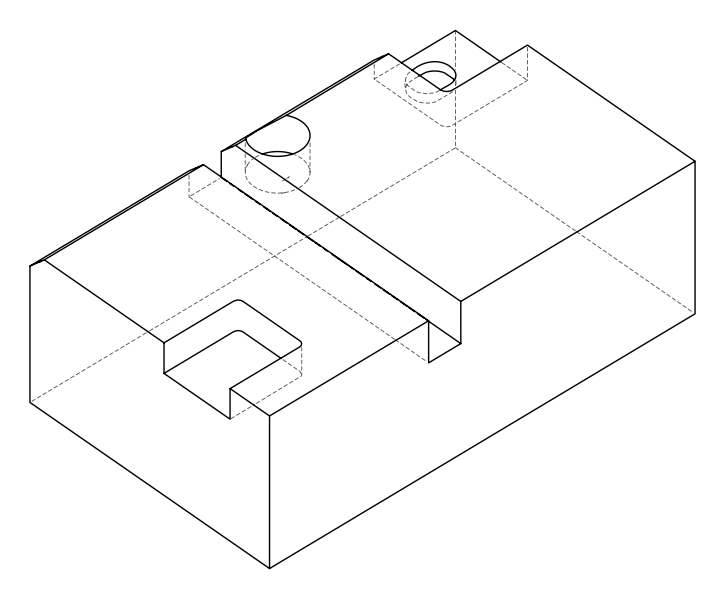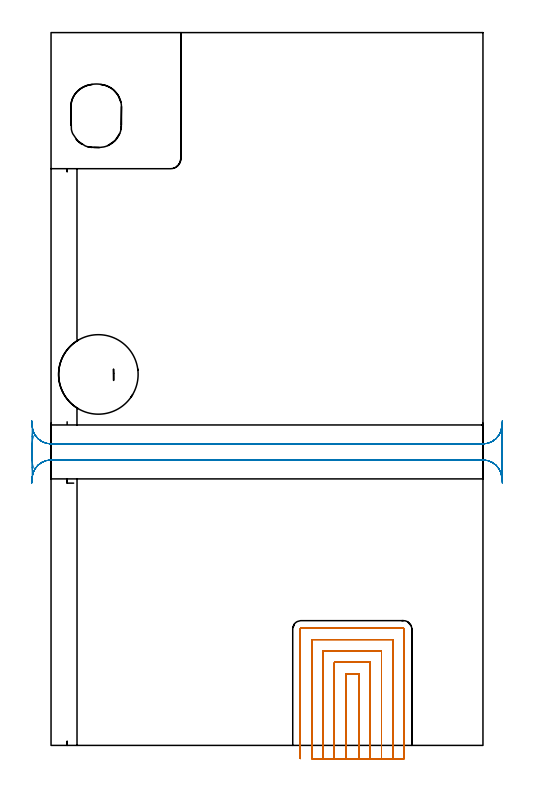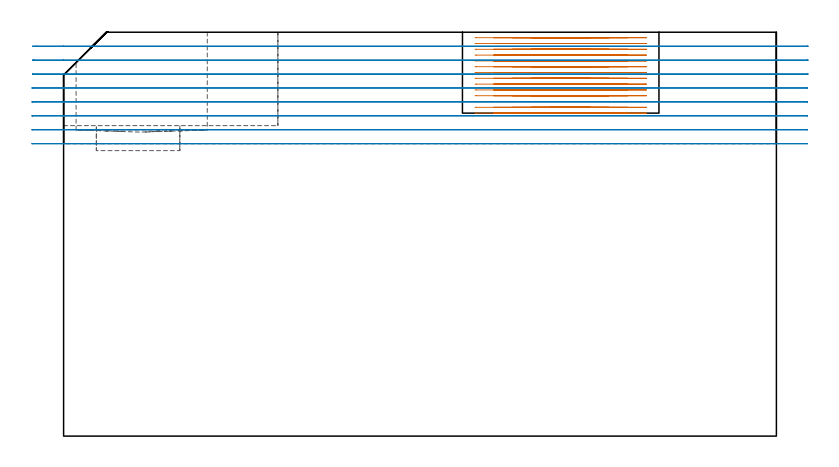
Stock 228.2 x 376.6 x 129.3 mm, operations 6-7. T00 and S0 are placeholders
(PLAN: 7 operations, 5 tool changes, 72.2 min)
(1 INDEXABLE_INSERT_DRILL_BLIND_HOLE_FROM_SOLID | STEP1POCKET | NXT0302_036 | 0.14 min | 43632 mm3)
(2 AREA_MILL | FG_CHAMFER_SURFACE | UGT0205_001 | 5.92 min | 13864 mm3)
(3 AREA_MILL_1 | FG_CHAMFER_SURFACE_1 | UGT0205_001 | 5.31 min | 13056 mm3)
(4 MILL_CORNER_NOTCH_RECTANGULAR | CORNER_NOTCH_RECTANGULAR | NXT0201_013 | Follow Part, ap 2.5, ae 75% | 23.49 min | 146647 mm3)
(5 MILL_RECTANGULAR_POCKET | POCKET_RECTANGULAR_STRAIGHT | UGT0201_094 | Follow Part, ap 5, ae 75% | 0.4 min | 6114 mm3)
(6 MILL_SLOT | SLOT_PARTIAL_RECTANGULAR | NXT0201_009 | Follow Part, ap 2, ae 75% | 28.06 min | 107180 mm3)
(7 MILL_RECTANGULAR_SLOT | SLOT_RECTANGULAR | UGT0201_094 | Follow Part, ap 5, ae 75% | 8.89 min | 230872 mm3)
(TOOL NXT0302_036 | Index. Insert Drill 42mm [880-D4200L50-05] | D42 PA176 FL210 Z2)
(TOOL UGT0205_001 | Chamfer Mill 20 x 3 x 45 deg. | D20 FL50 Z2)
(TOOL NXT0201_013 | ENDMILL 10mm | D10 FL30 Z4)
(TOOL UGT0201_094 | End mill 20 mm | D20 FL38 Z4)
(TOOL NXT0201_009 | ENDMILL 8mm [2P460-0800-NA 1630] | D8 FL26 Z6)
(OP 6 MILL_SLOT)
G17 G21 G94 G90
T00 M6
G54
G17 G0 G90 X162.6 Y-7. S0 M3
G43 Z139.408 H1
Z127.55
G94 G1 Y-4. F250.
Y37.9 F500.
X155.7
Y-4.
Y-7. F250.
X168.6
Y-4.
Y43.9 F500.
X149.7
Y-4.
Y-7. F250.
X174.6
Y-4.
Y49.9 F500.
X143.7
Y-4.
Y-7. F250.
X180.6
Y-4.
Y55.9 F500.
X137.7
Y-4.
Y-7. F250.
X186.6
Y-4.
Y61.5 F500.
G3 X186.2 Y61.9 R0.4
G1 X132.1
G3 X131.7 Y61.5 R0.4
G1 Y-4.
Y-7. F250.
G0 X162.6 Z125.693
G1 Y-4.
Y37.9 F500.
X155.7
Y-4.
Y-7. F250.
X168.6
Y-4.
Y43.9 F500.
X149.7
Y-4.
Y-7. F250.
X174.6
Y-4.
Y49.9 F500.
X143.7
Y-4.
Y-7. F250.
X180.6
Y-4.
Y55.9 F500.
X137.7
Y-4.
Y-7. F250.
X186.6
Y-4.
Y61.5 F500.
G3 X186.2 Y61.9 R0.4
G1 X132.1
G3 X131.7 Y61.5 R0.4
G1 Y-4.
Y-7. F250.
G0 X162.6 Z123.835
G1 Y-4.
Y37.9 F500.
X155.7
Y-4.
Y-7. F250.
X168.6
Y-4.
Y43.9 F500.
X149.7
Y-4.
Y-7. F250.
X174.6
Y-4.
Y49.9 F500.
X143.7
Y-4.
Y-7. F250.
X180.6
Y-4.
Y55.9 F500.
X137.7
Y-4.
Y-7. F250.
X186.6
Y-4.
Y61.5 F500.
G3 X186.2 Y61.9 R0.4
G1 X132.1
G3 X131.7 Y61.5 R0.4
G1 Y-4.
Y-7. F250.
G0 X162.6 Z121.977
G1 Y-4.
Y37.9 F500.
X155.7
Y-4.
Y-7. F250.
X168.6
Y-4.
Y43.9 F500.
X149.7
Y-4.
Y-7. F250.
X174.6
Y-4.
Y49.9 F500.
X143.7
Y-4.
Y-7. F250.
X180.6
Y-4.
Y55.9 F500.
X137.7
Y-4.
Y-7. F250.
X186.6
Y-4.
Y61.5 F500.
G3 X186.2 Y61.9 R0.4
G1 X132.1
G3 X131.7 Y61.5 R0.4
G1 Y-4.
Y-7. F250.
G0 X162.6 Z120.119
G1 Y-4.
Y37.9 F500.
X155.7
Y-4.
Y-7. F250.
X168.6
Y-4.
Y43.9 F500.
X149.7
Y-4.
Y-7. F250.
X174.6
Y-4.
Y49.9 F500.
X143.7
Y-4.
Y-7. F250.
X180.6
Y-4.
Y55.9 F500.
X137.7
Y-4.
Y-7. F250.
X186.6
Y-4.
Y61.5 F500.
G3 X186.2 Y61.9 R0.4
G1 X132.1
G3 X131.7 Y61.5 R0.4
G1 Y-4.
Y-7. F250.
G0 X162.6 Z118.262
G1 Y-4.
Y37.9 F500.
X155.7
Y-4.
Y-7. F250.
X168.6
Y-4.
Y43.9 F500.
X149.7
Y-4.
Y-7. F250.
X174.6
Y-4.
Y49.9 F500.
X143.7
Y-4.
Y-7. F250.
X180.6
Y-4.
Y55.9 F500.
X137.7
Y-4.
Y-7. F250.
X186.6
Y-4.
Y61.5 F500.
G3 X186.2 Y61.9 R0.4
G1 X132.1
G3 X131.7 Y61.5 R0.4
G1 Y-4.
Y-7. F250.
G0 X162.6 Z116.404
G1 Y-4.
Y37.9 F500.
X155.7
Y-4.
Y-7. F250.
X168.6
Y-4.
Y43.9 F500.
X149.7
Y-4.
Y-7. F250.
X174.6
Y-4.
Y49.9 F500.
X143.7
Y-4.
Y-7. F250.
X180.6
Y-4.
Y55.9 F500.
X137.7
Y-4.
Y-7. F250.
X186.6
Y-4.
Y61.5 F500.
G3 X186.2 Y61.9 R0.4
G1 X132.1
G3 X131.7 Y61.5 R0.4
G1 Y-4.
Y-7. F250.
G0 X162.6 Z114.546
G1 Y-4.
Y37.9 F500.
X155.7
Y-4.
Y-7. F250.
X168.6
Y-4.
Y43.9 F500.
X149.7
Y-4.
Y-7. F250.
X174.6
Y-4.
Y49.9 F500.
X143.7
Y-4.
Y-7. F250.
X180.6
Y-4.
Y55.9 F500.
X137.7
Y-4.
Y-7. F250.
X186.6
Y-4.
Y61.5 F500.
G3 X186.2 Y61.9 R0.4
G1 X132.1
G3 X131.7 Y61.5 R0.4
G1 Y-4.
Y-7. F250.
G0 X162.6 Z112.689
G1 Y-4.
Y37.9 F500.
X155.7
Y-4.
Y-7. F250.
X168.6
Y-4.
Y43.9 F500.
X149.7
Y-4.
Y-7. F250.
X174.6
Y-4.
Y49.9 F500.
X143.7
Y-4.
Y-7. F250.
X180.6
Y-4.
Y55.9 F500.
X137.7
Y-4.
Y-7. F250.
X186.6
Y-4.
Y61.5 F500.
G3 X186.2 Y61.9 R0.4
G1 X132.1
G3 X131.7 Y61.5 R0.4
G1 Y-4.
Y-7. F250.
G0 X162.6 Z110.831
G1 Y-4.
Y37.9 F500.
X155.7
Y-4.
Y-7. F250.
X168.6
Y-4.
Y43.9 F500.
X149.7
Y-4.
Y-7. F250.
X174.6
Y-4.
Y49.9 F500.
X143.7
Y-4.
Y-7. F250.
X180.6
Y-4.
Y55.9 F500.
X137.7
Y-4.
Y-7. F250.
X186.6
Y-4.
Y61.5 F500.
G3 X186.2 Y61.9 R0.4
G1 X132.1
G3 X131.7 Y61.5 R0.4
G1 Y-4.
Y-7. F250.
G0 X162.6 Z108.973
G1 Y-4.
Y37.9 F500.
X155.7
Y-4.
Y-7. F250.
X168.6
Y-4.
Y43.9 F500.
X149.7
Y-4.
Y-7. F250.
X174.6
Y-4.
Y49.9 F500.
X143.7
Y-4.
Y-7. F250.
X180.6
Y-4.
Y55.9 F500.
X137.7
Y-4.
Y-7. F250.
X186.6
Y-4.
Y61.5 F500.
G3 X186.2 Y61.9 R0.4
G1 X132.1
G3 X131.7 Y61.5 R0.4
G1 Y-4.
Y-7. F250.
G0 X162.6 Z107.115
G1 Y-4.
Y37.9 F500.
X155.7
Y-4.
Y-7. F250.
X168.6
Y-4.
Y43.9 F500.
X149.7
Y-4.
Y-7. F250.
X174.6
Y-4.
Y49.9 F500.
X143.7
Y-4.
Y-7. F250.
X180.6
Y-4.
Y55.9 F500.
X137.7
Y-4.
Y-7. F250.
X186.6
Y-4.
Y61.5 F500.
G3 X186.2 Y61.9 R0.4
G1 X132.1
G3 X131.7 Y61.5 R0.4
G1 Y-4.
Y-7. F250.
G0 X162.6 Z105.258
G1 Y-4.
Y37.9 F500.
X155.7
Y-4.
Y-7. F250.
X168.6
Y-4.
Y43.9 F500.
X149.7
Y-4.
Y-7. F250.
X174.6
Y-4.
Y49.9 F500.
X143.7
Y-4.
Y-7. F250.
X180.6
Y-4.
Y55.9 F500.
X137.7
Y-4.
Y-7. F250.
X186.6
Y-4.
Y61.5 F500.
G3 X186.2 Y61.9 R0.4
G1 X132.1
G3 X131.7 Y61.5 R0.4
G1 Y-4.
Y-7. F250.
G0 X162.6 Z103.4
G1 Y-4.
Y37.9 F500.
X155.7
Y-4.
Y-7. F250.
X168.6
Y-4.
Y43.9 F500.
X149.7
Y-4.
Y-7. F250.
X174.6
Y-4.
Y49.9 F500.
X143.7
Y-4.
Y-7. F250.
X180.6
Y-4.
Y55.9 F500.
X137.7
Y-4.
Y-7. F250.
X186.6
Y-4.
Y61.5 F500.
G3 X186.2 Y61.9 R0.4
G1 X132.1
G3 X131.7 Y61.5 R0.4
G1 Y-4.
Y-7. F250.
G0 Z139.408
M5
M2
(OP 7 MILL_RECTANGULAR_SLOT)
G17 G21 G94 G90
T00 M6
G54
G17 G0 G90 X238.402 Y171.517 S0 M3
G43 Z139.408 H0
Z124.838
G94 G1 X238.17 Y168.526 F250.
G2 X228.2 Y159.3 R10. F500.
G1 X0.
G2 X-8.663 Y164.305 R10.
G3 X-10. Y159.309 R10.
G1 Y150.791
G3 X-8.663 Y145.795 R10.
G2 X0. Y150.8 R10.
G1 X228.2
G2 X238.17 Y141.574 R10.
G1 X238.402 Y138.583 F250.
G0 Y171.517 Z120.375
G1 X238.17 Y168.526
G2 X228.2 Y159.3 R10. F500.
G1 X0.
G2 X-9.507 Y166.199 R10.
G1 X-9.536 Y166.208
G3 X-10. Y163.196 R10.
G1 Y146.906
G3 X-9.535 Y143.893 R10.
G1 X-9.507 Y143.902
G2 X0. Y150.8 R10.
G1 X228.2
G2 X238.17 Y141.574 R10.
G1 X238.402 Y138.583 F250.
G0 Y171.517 Z115.913
G1 X238.17 Y168.526
G2 X228.2 Y159.3 R10. F500.
G1 X0.
G2 X-9.968 Y168.499 R10.
G1 X-9.998 Y168.5
G3 X-10. Y168.293 R10.
G1 Y141.8
G3 X-9.998 Y141.599 R10.
G1 X-9.968
G2 X0. Y150.8 R10.
G1 X228.2
G2 X238.17 Y141.574 R10.
G1 X238.402 Y138.583 F250.
G0 Z139.408
X-10.202
Z111.45
G1 X-9.97 Y141.574
G2 X0. Y150.8 R10. F500.
G1 X228.2
G2 X238.17 Y141.574 R10.
G1 X238.2
Y168.526
X238.17
G2 X228.2 Y159.3 R10.
G1 X0.
G2 X-9.97 Y168.526 R10.
G1 X-10.202 Y171.517 F250.
G0 Y138.583 Z106.988
G1 X-9.97 Y141.574
G2 X0. Y150.8 R10. F500.
G1 X228.2
G2 X238.17 Y141.574 R10.
G1 X238.2
Y168.526
X238.17
G2 X228.2 Y159.3 R10.
G1 X0.
G2 X-9.97 Y168.526 R10.
G1 X-10.202 Y171.517 F250.
G0 Y138.583 Z102.525
G1 X-9.97 Y141.574
G2 X0. Y150.8 R10. F500.
G1 X228.2
G2 X238.17 Y141.574 R10.
G1 X238.2
Y168.526
X238.17
G2 X228.2 Y159.3 R10.
G1 X0.
G2 X-9.97 Y168.526 R10.
G1 X-10.202 Y171.517 F250.
G0 Y138.583 Z98.063
G1 X-9.97 Y141.574
G2 X0. Y150.8 R10. F500.
G1 X228.2
G2 X238.17 Y141.574 R10.
G1 X238.2
Y168.526
X238.17
G2 X228.2 Y159.3 R10.
G1 X0.
G2 X-9.97 Y168.526 R10.
G1 X-10.202 Y171.517 F250.
G0 Y138.583 Z93.6
G1 X-9.97 Y141.574
G2 X0. Y150.8 R10. F500.
G1 X228.2
G2 X238.17 Y141.574 R10.
G1 X238.2
Y168.526
X238.17
G2 X228.2 Y159.3 R10.
G1 X0.
G2 X-9.97 Y168.526 R10.
G1 X-10.202 Y171.517 F250.
G0 Z139.408
M5
M2
